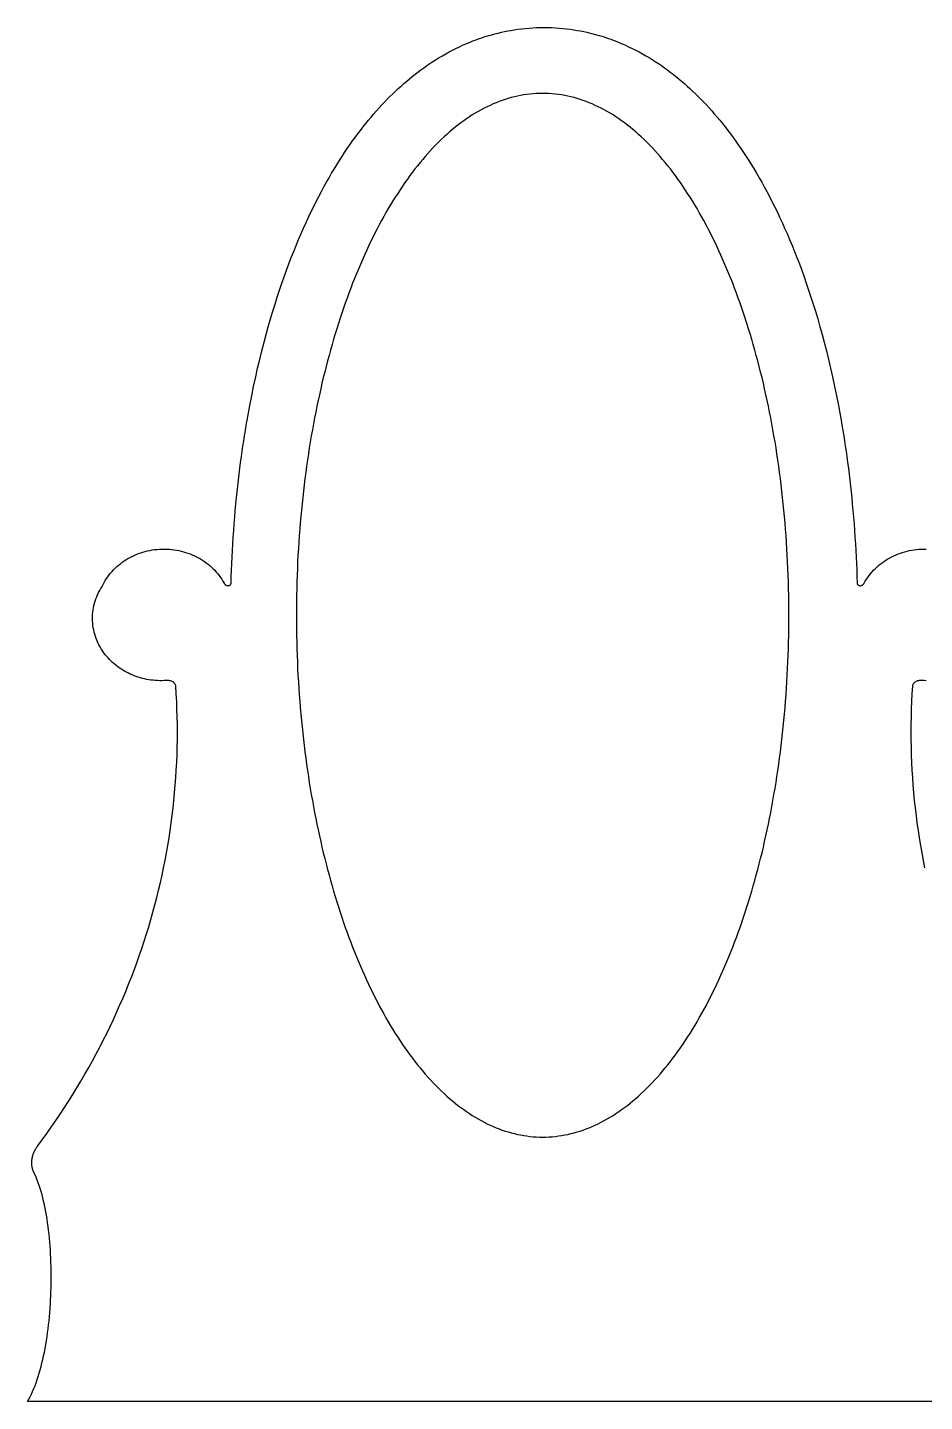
# Model space of a CAD drawing. Extents: x 75 to 4474, y 200 to 3053.
# Drawn here: x 127 to 584, y 1948 to 2648 of the extents above; entities that cross this region are included whole.
import ezdxf

# ---------------------------------------------------------------- set-up
doc = ezdxf.new("R2010")
doc.units = 0
doc.layers.add('LAYER_1', color=18, linetype='CONTINUOUS')

msp = doc.modelspace()

# ---------------------------------------------------------------- linework, layer by layer
at = {"layer": 'LAYER_1'}
for points in [[(653.13, 1947.63), (389.99, 1947.63), (126.86, 1947.63), (127.55, 1948.83), (128.22, 1950.09), (128.87, 1951.41), (129.5, 1952.78), (130.11, 1954.21), (130.69, 1955.68), (131.26, 1957.2), (131.81, 1958.77), (132.34, 1960.39), (132.84, 1962.05), (133.33, 1963.75), (133.8, 1965.49), (134.25, 1967.26), (134.67, 1969.07), (135.08, 1970.92), (135.47, 1972.8), (135.83, 1974.71), (136.18, 1976.64), (136.5, 1978.61), (136.81, 1980.59), (137.09, 1982.6), (137.36, 1984.63), (137.6, 1986.69), (137.83, 1988.75), (138.03, 1990.84), (138.21, 1992.93), (138.38, 1995.04), (138.52, 1997.16), (138.64, 1999.28), (138.75, 2001.42), (138.83, 2003.55), (138.89, 2005.69), (138.93, 2007.83), (138.95, 2009.97), (138.95, 2012.11), (138.93, 2014.24), (138.89, 2016.36), (138.83, 2018.47), (138.75, 2020.58), (138.65, 2022.67), (138.53, 2024.75), (138.39, 2026.81), (138.23, 2028.85), (138.04, 2030.88), (137.84, 2032.88), (137.62, 2034.86), (137.37, 2036.81), (137.11, 2038.74), (136.82, 2040.64), (136.52, 2042.51), (136.19, 2044.34), (135.85, 2046.14), (135.48, 2047.91), (135.09, 2049.63), (134.68, 2051.32), (134.26, 2052.96), (133.81, 2054.56), (133.34, 2056.11), (132.85, 2057.62), (132.34, 2059.08), (131.81, 2060.48), (131.26, 2061.84), (130.69, 2063.14), (130.09, 2064.38), (129.92, 2064.79), (129.76, 2065.21), (129.62, 2065.63), (129.5, 2066.05), (129.39, 2066.47), (129.3, 2066.9), (129.22, 2067.33), (129.16, 2067.76), (129.11, 2068.19), (129.08, 2068.62), (129.06, 2069.05), (129.06, 2069.48), (129.07, 2069.91), (129.1, 2070.34), (129.14, 2070.77), (129.2, 2071.2), (129.27, 2071.63), (129.35, 2072.05), (129.45, 2072.48), (129.56, 2072.9), (129.69, 2073.32), (129.83, 2073.73), (129.98, 2074.15), (130.15, 2074.56), (130.33, 2074.97), (130.52, 2075.37), (130.72, 2075.77), (130.94, 2076.16), (131.18, 2076.55), (131.42, 2076.93), (131.68, 2077.31), (131.95, 2077.68), (134.34, 2080.92), (136.69, 2084.18), (139, 2087.45), (141.27, 2090.75), (143.51, 2094.06), (145.7, 2097.39), (147.85, 2100.74), (149.97, 2104.11), (152.04, 2107.5), (154.08, 2110.9), (156.07, 2114.32), (158.03, 2117.75), (159.94, 2121.21), (161.82, 2124.68), (163.65, 2128.16), (165.45, 2131.66), (167.2, 2135.18), (168.92, 2138.71), (170.59, 2142.25), (172.22, 2145.81), (173.81, 2149.38), (175.36, 2152.97), (176.87, 2156.57), (178.34, 2160.18), (179.77, 2163.81), (181.15, 2167.45), (182.5, 2171.1), (183.8, 2174.76), (185.06, 2178.44), (186.28, 2182.12), (187.46, 2185.82), (188.6, 2189.53), (189.69, 2193.24), (190.75, 2196.97), (191.76, 2200.71), (192.73, 2204.46), (193.65, 2208.21), (194.54, 2211.98), (195.38, 2215.75), (196.18, 2219.53), (196.94, 2223.32), (197.65, 2227.12), (198.32, 2230.93), (198.95, 2234.74), (199.54, 2238.56), (200.08, 2242.39), (200.58, 2246.22), (201.04, 2250.06), (201.45, 2253.9), (201.82, 2257.75), (202.15, 2261.61), (202.43, 2265.46), (202.67, 2269.33), (202.87, 2273.2), (203.02, 2277.07), (203.13, 2280.94), (203.19, 2284.82), (203.21, 2288.7), (203.19, 2292.59), (203.12, 2296.47), (203.01, 2300.36), (202.85, 2304.25), (202.65, 2308.14), (202.41, 2312.04), (202.39, 2312.21), (202.36, 2312.38), (202.26, 2312.7), (202.12, 2313.01), (201.94, 2313.3), (201.72, 2313.57), (201.46, 2313.82), (201.17, 2314.05), (200.86, 2314.25), (200.51, 2314.43), (200.14, 2314.59), (199.75, 2314.72), (199.34, 2314.83), (198.92, 2314.9), (198.48, 2314.95), (198.04, 2314.96), (197.59, 2314.94), (196.46, 2314.88), (195.33, 2314.85), (194.21, 2314.85), (193.09, 2314.88), (191.97, 2314.95), (190.86, 2315.05), (189.76, 2315.18), (188.66, 2315.34), (187.57, 2315.54), (186.49, 2315.77), (185.41, 2316.02), (184.35, 2316.31), (183.3, 2316.63), (182.26, 2316.98), (181.24, 2317.36), (180.22, 2317.77), (179.23, 2318.2), (178.24, 2318.67), (177.28, 2319.16), (176.32, 2319.69), (175.39, 2320.24), (174.48, 2320.82), (173.58, 2321.43), (172.71, 2322.06), (171.85, 2322.72), (171.02, 2323.41), (170.21, 2324.12), (169.42, 2324.86), (168.65, 2325.63), (167.92, 2326.42), (167.2, 2327.24), (166.51, 2328.08), (165.78, 2329.05), (165.09, 2330.04), (164.44, 2331.05), (163.83, 2332.08), (163.27, 2333.12), (162.75, 2334.17), (162.28, 2335.24), (161.85, 2336.32), (161.46, 2337.41), (161.12, 2338.51), (160.82, 2339.62), (160.57, 2340.73), (160.36, 2341.85), (160.2, 2342.98), (160.08, 2344.11), (160, 2345.25), (159.97, 2346.38), (159.98, 2347.52), (160.04, 2348.66), (160.14, 2349.79), (160.29, 2350.92), (160.48, 2352.05), (160.72, 2353.17), (161, 2354.29), (161.33, 2355.4), (161.7, 2356.5), (162.11, 2357.59), (162.57, 2358.67), (163.08, 2359.74), (163.63, 2360.79), (164.23, 2361.83), (164.87, 2362.86), (165.38, 2363.9), (165.92, 2364.92), (166.5, 2365.92), (167.12, 2366.89), (167.77, 2367.84), (168.46, 2368.76), (169.18, 2369.66), (169.94, 2370.53), (170.72, 2371.37), (171.54, 2372.19), (172.39, 2372.97), (173.26, 2373.73), (174.17, 2374.46), (175.1, 2375.16), (176.05, 2375.83), (177.03, 2376.46), (178.04, 2377.07), (179.07, 2377.64), (180.12, 2378.18), (181.19, 2378.69), (182.28, 2379.16), (183.39, 2379.59), (184.52, 2379.99), (185.66, 2380.36), (186.83, 2380.69), (188, 2380.98), (189.2, 2381.23), (190.4, 2381.45), (191.62, 2381.62), (192.85, 2381.76), (194.09, 2381.85), (195.34, 2381.91), (196.59, 2381.92), (197.83, 2381.89), (199.07, 2381.82), (200.29, 2381.71), (201.51, 2381.56), (202.72, 2381.37), (203.91, 2381.15), (205.09, 2380.88), (206.26, 2380.58), (207.41, 2380.24), (208.55, 2379.86), (209.67, 2379.45), (210.77, 2379), (211.85, 2378.52), (212.92, 2378), (213.96, 2377.45), (214.98, 2376.87), (215.98, 2376.26), (216.95, 2375.61), (217.9, 2374.93), (218.82, 2374.22), (219.72, 2373.48), (220.59, 2372.71), (221.43, 2371.91), (222.24, 2371.08), (223.01, 2370.22), (223.76, 2369.34), (224.47, 2368.43), (225.15, 2367.49), (225.8, 2366.53), (226.41, 2365.54), (226.98, 2364.53), (227.08, 2364.35), (227.19, 2364.19), (227.31, 2364.05), (227.43, 2363.92), (227.56, 2363.8), (227.69, 2363.69), (227.83, 2363.59), (227.97, 2363.51), (228.12, 2363.44), (228.26, 2363.38), (228.56, 2363.3), (228.86, 2363.26), (229.15, 2363.26), (229.43, 2363.3), (229.69, 2363.37), (229.93, 2363.49), (230.14, 2363.63), (230.24, 2363.72), (230.32, 2363.81), (230.39, 2363.92), (230.45, 2364.02), (230.5, 2364.14), (230.54, 2364.26), (230.57, 2364.39), (230.58, 2364.53), (230.68, 2367.86), (230.79, 2371.19), (230.93, 2374.52), (231.08, 2377.85), (231.25, 2381.25), (231.45, 2384.65), (231.66, 2388.04), (231.89, 2391.44), (232.15, 2394.83), (232.42, 2398.23), (232.71, 2401.62), (233.02, 2405.01), (233.32, 2408.02), (233.63, 2411.03), (233.95, 2414.03), (234.3, 2417.04), (234.66, 2420.04), (235.03, 2423.05), (235.42, 2426.05), (235.83, 2429.05), (236.21, 2431.7), (236.59, 2434.36), (237, 2437.02), (237.41, 2439.67), (237.84, 2442.32), (238.28, 2444.97), (238.74, 2447.62), (239.21, 2450.27), (240.11, 2455.12), (241.06, 2459.97), (242.05, 2464.81), (243.1, 2469.64), (244.09, 2474.05), (245.13, 2478.45), (246.22, 2482.84), (247.35, 2487.23), (248.41, 2491.2), (249.51, 2495.17), (250.65, 2499.12), (251.83, 2503.07), (252.94, 2506.66), (254.08, 2510.24), (255.26, 2513.81), (256.47, 2517.38), (257.61, 2520.65), (258.79, 2523.91), (260, 2527.16), (261.24, 2530.4), (262.45, 2533.47), (263.69, 2536.53), (264.96, 2539.58), (266.26, 2542.61), (267.49, 2545.42), (268.76, 2548.23), (270.05, 2551.02), (271.38, 2553.8), (272.65, 2556.4), (273.95, 2558.99), (275.28, 2561.57), (276.63, 2564.14), (277.88, 2566.46), (279.16, 2568.76), (280.46, 2571.05), (281.78, 2573.33), (283.07, 2575.5), (284.39, 2577.65), (285.73, 2579.8), (287.09, 2581.93), (288.4, 2583.92), (289.73, 2585.9), (291.09, 2587.87), (292.47, 2589.83), (293.77, 2591.64), (295.1, 2593.44), (296.45, 2595.23), (297.83, 2597), (299.17, 2598.69), (300.53, 2600.36), (301.91, 2602.02), (303.32, 2603.67), (304.64, 2605.18), (305.98, 2606.67), (307.34, 2608.16), (308.72, 2609.62), (310.1, 2611.04), (311.49, 2612.45), (312.9, 2613.84), (314.34, 2615.22), (315.73, 2616.51), (317.13, 2617.8), (318.56, 2619.06), (320.01, 2620.31), (321.41, 2621.49), (322.84, 2622.65), (324.28, 2623.79), (325.74, 2624.92), (327.22, 2626.03), (328.73, 2627.12), (330.24, 2628.19), (331.78, 2629.23), (333.36, 2630.27), (334.95, 2631.29), (336.56, 2632.28), (338.19, 2633.25), (339.89, 2634.22), (341.61, 2635.16), (343.35, 2636.08), (345.11, 2636.96), (346.96, 2637.85), (348.82, 2638.71), (350.71, 2639.53), (352.62, 2640.32), (353.74, 2640.76), (354.87, 2641.19), (356, 2641.61), (357.14, 2642.01), (358.29, 2642.4), (359.44, 2642.78), (360.6, 2643.15), (361.76, 2643.5), (363.36, 2643.96), (364.97, 2644.4), (366.58, 2644.81), (368.21, 2645.19), (369.84, 2645.54), (371.48, 2645.87), (373.12, 2646.17), (374.78, 2646.44), (376.66, 2646.72), (378.56, 2646.96), (380.45, 2647.16), (382.36, 2647.33), (384.26, 2647.46), (386.17, 2647.55), (388.08, 2647.61), (389.99, 2647.63), (391.91, 2647.61), (393.82, 2647.55), (395.73, 2647.46), (397.63, 2647.33), (399.53, 2647.16), (401.43, 2646.96), (403.32, 2646.72), (405.21, 2646.44), (406.86, 2646.17), (408.51, 2645.87), (410.15, 2645.54), (411.78, 2645.19), (413.4, 2644.81), (415.02, 2644.4), (416.63, 2643.96), (418.23, 2643.5), (419.39, 2643.15), (420.55, 2642.78), (421.7, 2642.4), (422.84, 2642.01), (423.98, 2641.61), (425.12, 2641.19), (426.25, 2640.76), (427.37, 2640.32), (429.28, 2639.53), (431.16, 2638.71), (433.03, 2637.85), (434.88, 2636.96), (436.64, 2636.08), (438.38, 2635.16), (440.1, 2634.22), (441.8, 2633.25), (443.43, 2632.28), (445.04, 2631.29), (446.63, 2630.27), (448.21, 2629.23), (449.74, 2628.19), (451.26, 2627.12), (452.76, 2626.03), (454.25, 2624.92), (455.71, 2623.79), (457.15, 2622.65), (458.57, 2621.49), (459.98, 2620.31), (461.43, 2619.06), (462.85, 2617.8), (464.26, 2616.51), (465.65, 2615.22), (467.08, 2613.84), (468.5, 2612.45), (469.89, 2611.04), (471.26, 2609.62), (472.64, 2608.16), (474.01, 2606.67), (475.35, 2605.18), (476.67, 2603.67), (478.07, 2602.02), (479.46, 2600.36), (480.82, 2598.69), (482.16, 2597), (483.54, 2595.23), (484.89, 2593.44), (486.22, 2591.64), (487.52, 2589.83), (488.9, 2587.87), (490.26, 2585.9), (491.59, 2583.92), (492.9, 2581.93), (494.26, 2579.8), (495.6, 2577.65), (496.91, 2575.5), (498.21, 2573.33), (499.53, 2571.05), (500.83, 2568.76), (502.11, 2566.46), (503.36, 2564.14), (504.71, 2561.57), (506.04, 2558.99), (507.34, 2556.4), (508.61, 2553.8), (509.93, 2551.02), (511.23, 2548.23), (512.5, 2545.42), (513.73, 2542.61), (515.03, 2539.58), (516.3, 2536.53), (517.54, 2533.47), (518.75, 2530.4), (519.99, 2527.16), (521.2, 2523.91), (522.38, 2520.65), (523.52, 2517.38), (524.73, 2513.81), (525.91, 2510.24), (527.05, 2506.66), (528.16, 2503.07), (529.34, 2499.12), (530.48, 2495.17), (531.58, 2491.2), (532.64, 2487.23), (533.77, 2482.84), (534.85, 2478.45), (535.9, 2474.05), (536.89, 2469.64), (537.94, 2464.81), (538.93, 2459.97), (539.88, 2455.12), (540.78, 2450.27), (541.25, 2447.62), (541.7, 2444.97), (542.15, 2442.32), (542.58, 2439.67), (542.99, 2437.02), (543.39, 2434.36), (543.78, 2431.7), (544.16, 2429.05), (544.57, 2426.05), (544.96, 2423.05), (545.33, 2420.04), (545.69, 2417.04), (546.03, 2414.03), (546.36, 2411.03), (546.67, 2408.02), (546.96, 2405.01), (547.28, 2401.62), (547.57, 2398.23), (547.84, 2394.83), (548.09, 2391.44), (548.33, 2388.04), (548.54, 2384.65), (548.74, 2381.25), (548.91, 2377.85), (549.06, 2374.52), (549.2, 2371.19), (549.31, 2367.86), (549.41, 2364.53), (549.42, 2364.39), (549.45, 2364.26), (549.48, 2364.14), (549.53, 2364.02), (549.6, 2363.92), (549.67, 2363.81), (549.75, 2363.72), (549.84, 2363.63), (550.06, 2363.49), (550.3, 2363.37), (550.56, 2363.3), (550.84, 2363.26), (551.13, 2363.26), (551.43, 2363.3), (551.73, 2363.38), (551.87, 2363.44), (552.02, 2363.51), (552.16, 2363.59), (552.3, 2363.69), (552.43, 2363.8), (552.56, 2363.92), (552.68, 2364.05), (552.8, 2364.19), (552.91, 2364.35), (553.01, 2364.53), (553.58, 2365.54), (554.19, 2366.53), (554.83, 2367.49), (555.51, 2368.43), (556.23, 2369.34), (556.97, 2370.22), (557.75, 2371.08), (558.56, 2371.91), (559.4, 2372.71), (560.27, 2373.48), (561.17, 2374.22), (562.09, 2374.93), (563.04, 2375.61), (564.01, 2376.26), (565.01, 2376.87), (566.03, 2377.45), (567.07, 2378), (568.13, 2378.52), (569.22, 2379), (570.32, 2379.45), (571.44, 2379.86), (572.58, 2380.24), (573.73, 2380.58), (574.9, 2380.88), (576.08, 2381.15), (577.27, 2381.37), (578.48, 2381.56), (579.69, 2381.71), (580.92, 2381.82), (582.16, 2381.89), (583.4, 2381.92), (584.65, 2381.91)], [(584.66, 2314.85), (583.53, 2314.88), (582.4, 2314.94), (581.95, 2314.96), (581.5, 2314.95), (581.07, 2314.9), (580.65, 2314.83), (580.24, 2314.72), (579.85, 2314.59), (579.48, 2314.43), (579.13, 2314.25), (578.81, 2314.05), (578.52, 2313.82), (578.27, 2313.57), (578.05, 2313.3), (577.87, 2313.01), (577.73, 2312.7), (577.63, 2312.38), (577.6, 2312.21), (577.58, 2312.04), (577.34, 2308.14), (577.13, 2304.25), (576.98, 2300.36), (576.87, 2296.47), (576.8, 2292.59), (576.77, 2288.7), (576.79, 2284.82), (576.86, 2280.94), (576.97, 2277.07), (577.12, 2273.2), (577.32, 2269.33), (577.56, 2265.46), (577.84, 2261.61), (578.17, 2257.75), (578.54, 2253.9), (578.95, 2250.06), (579.41, 2246.22), (579.91, 2242.39), (580.45, 2238.56), (581.04, 2234.74), (581.66, 2230.93), (582.34, 2227.12), (583.05, 2223.32), (583.81, 2219.53)]]:
    msp.add_lwpolyline(points, dxfattribs=at)
msp.add_lwpolyline([(263.82, 2348.2), (263.83, 2344.77), (263.86, 2341.34), (263.91, 2337.93), (263.98, 2334.52), (264.07, 2331.13), (264.18, 2327.75), (264.31, 2324.38), (264.47, 2321.02), (264.64, 2317.68), (264.83, 2314.34), (265.03, 2311.02), (265.26, 2307.72), (265.51, 2304.42), (265.78, 2301.14), (266.06, 2297.88), (266.37, 2294.63), (266.69, 2291.39), (267.03, 2288.16), (267.39, 2284.96), (267.77, 2281.76), (268.16, 2278.59), (268.58, 2275.42), (269.01, 2272.28), (269.46, 2269.15), (269.92, 2266.03), (270.41, 2262.94), (270.91, 2259.86), (271.43, 2256.8), (271.97, 2253.75), (272.52, 2250.72), (273.09, 2247.71), (273.67, 2244.72), (274.28, 2241.75), (274.9, 2238.8), (275.53, 2235.86), (276.19, 2232.95), (276.86, 2230.05), (277.54, 2227.18), (278.24, 2224.32), (278.96, 2221.48), (279.69, 2218.67), (280.44, 2215.88), (281.2, 2213.1), (281.98, 2210.35), (282.77, 2207.62), (283.58, 2204.91), (284.4, 2202.23), (285.24, 2199.57), (286.09, 2196.92), (286.96, 2194.31), (287.84, 2191.71), (288.74, 2189.14), (289.65, 2186.6), (290.57, 2184.07), (291.51, 2181.57), (292.46, 2179.1), (293.43, 2176.65), (294.41, 2174.23), (295.4, 2171.83), (296.4, 2169.45), (297.42, 2167.11), (298.45, 2164.78), (299.5, 2162.49), (300.56, 2160.22), (301.63, 2157.98), (302.71, 2155.76), (303.81, 2153.58), (304.91, 2151.42), (306.03, 2149.29), (307.17, 2147.18), (308.31, 2145.11), (309.46, 2143.06), (310.63, 2141.05), (311.81, 2139.06), (313, 2137.1), (314.2, 2135.17), (315.42, 2133.27), (316.64, 2131.4), (317.88, 2129.57), (319.12, 2127.76), (320.38, 2125.98), (321.65, 2124.24), (322.92, 2122.53), (324.21, 2120.84), (325.51, 2119.19), (326.82, 2117.58), (328.14, 2115.99), (329.46, 2114.44), (330.8, 2112.92), (332.15, 2111.44), (333.51, 2109.99), (334.87, 2108.57), (336.25, 2107.19), (337.63, 2105.84), (339.03, 2104.53), (340.43, 2103.25), (341.84, 2102), (343.26, 2100.8), (344.69, 2099.62), (346.13, 2098.49), (347.57, 2097.39), (349.02, 2096.32), (350.48, 2095.3), (351.95, 2094.31), (353.43, 2093.36), (354.91, 2092.44), (356.41, 2091.56), (357.91, 2090.73), (359.41, 2089.93), (360.93, 2089.16), (362.45, 2088.44), (363.97, 2087.76), (365.51, 2087.11), (367.05, 2086.51), (368.6, 2085.94), (370.15, 2085.42), (371.71, 2084.94), (373.28, 2084.49), (374.85, 2084.09), (376.43, 2083.73), (378.01, 2083.41), (379.6, 2083.13), (381.2, 2082.9), (382.8, 2082.7), (384.41, 2082.55), (386.02, 2082.44), (387.63, 2082.38), (389.25, 2082.36), (390.88, 2082.38), (392.49, 2082.44), (394.1, 2082.55), (395.71, 2082.7), (397.31, 2082.9), (398.91, 2083.13), (400.5, 2083.41), (402.08, 2083.73), (403.66, 2084.09), (405.23, 2084.49), (406.8, 2084.94), (408.36, 2085.42), (409.91, 2085.94), (411.46, 2086.51), (413, 2087.11), (414.53, 2087.76), (416.06, 2088.44), (417.58, 2089.16), (419.1, 2089.93), (420.6, 2090.73), (422.1, 2091.56), (423.59, 2092.44), (425.08, 2093.36), (426.56, 2094.31), (428.02, 2095.3), (429.49, 2096.32), (430.94, 2097.39), (432.38, 2098.49), (433.82, 2099.62), (435.25, 2100.8), (436.67, 2102), (438.08, 2103.25), (439.48, 2104.53), (440.88, 2105.84), (442.26, 2107.19), (443.64, 2108.57), (445, 2109.99), (446.36, 2111.44), (447.71, 2112.92), (449.05, 2114.44), (450.37, 2115.99), (451.69, 2117.58), (453, 2119.19), (454.3, 2120.84), (455.59, 2122.53), (456.86, 2124.24), (458.13, 2125.98), (459.39, 2127.76), (460.63, 2129.57), (461.87, 2131.4), (463.09, 2133.27), (464.31, 2135.17), (465.51, 2137.1), (466.7, 2139.06), (467.88, 2141.05), (469.04, 2143.06), (470.2, 2145.11), (471.34, 2147.18), (472.48, 2149.29), (473.6, 2151.42), (474.7, 2153.58), (475.8, 2155.76), (476.88, 2157.98), (477.95, 2160.22), (479.01, 2162.49), (480.05, 2164.78), (481.09, 2167.11), (482.11, 2169.45), (483.11, 2171.83), (484.1, 2174.23), (485.08, 2176.65), (486.05, 2179.1), (487, 2181.57), (487.94, 2184.07), (488.86, 2186.6), (489.77, 2189.14), (490.67, 2191.71), (491.55, 2194.31), (492.42, 2196.92), (493.27, 2199.57), (494.11, 2202.23), (494.93, 2204.91), (495.74, 2207.62), (496.53, 2210.35), (497.31, 2213.1), (498.07, 2215.88), (498.82, 2218.67), (499.55, 2221.48), (500.27, 2224.32), (500.97, 2227.18), (501.65, 2230.05), (502.32, 2232.95), (502.97, 2235.86), (503.61, 2238.8), (504.23, 2241.75), (504.83, 2244.72), (505.42, 2247.71), (505.99, 2250.72), (506.54, 2253.75), (507.08, 2256.8), (507.6, 2259.86), (508.1, 2262.94), (508.59, 2266.03), (509.05, 2269.15), (509.5, 2272.28), (509.93, 2275.42), (510.35, 2278.59), (510.74, 2281.76), (511.12, 2284.96), (511.48, 2288.16), (511.82, 2291.39), (512.14, 2294.63), (512.45, 2297.88), (512.73, 2301.14), (513, 2304.42), (513.25, 2307.72), (513.47, 2311.02), (513.68, 2314.34), (513.87, 2317.68), (514.04, 2321.02), (514.19, 2324.38), (514.33, 2327.75), (514.44, 2331.13), (514.53, 2334.52), (514.6, 2337.93), (514.65, 2341.34), (514.68, 2344.77), (514.69, 2348.2), (514.68, 2351.64), (514.65, 2355.06), (514.6, 2358.48), (514.53, 2361.88), (514.44, 2365.28), (514.33, 2368.66), (514.19, 2372.03), (514.04, 2375.38), (513.87, 2378.73), (513.68, 2382.06), (513.47, 2385.38), (513.25, 2388.69), (513, 2391.98), (512.73, 2395.26), (512.45, 2398.53), (512.14, 2401.78), (511.82, 2405.02), (511.48, 2408.24), (511.12, 2411.45), (510.74, 2414.64), (510.35, 2417.82), (509.93, 2420.98), (509.5, 2424.13), (509.05, 2427.26), (508.59, 2430.37), (508.1, 2433.47), (507.6, 2436.55), (507.08, 2439.61), (506.54, 2442.65), (505.99, 2445.68), (505.42, 2448.69), (504.83, 2451.68), (504.23, 2454.65), (503.61, 2457.61), (502.97, 2460.54), (502.32, 2463.46), (501.65, 2466.35), (500.97, 2469.23), (500.27, 2472.08), (499.55, 2474.92), (498.82, 2477.73), (498.07, 2480.53), (497.31, 2483.3), (496.53, 2486.05), (495.74, 2488.78), (494.93, 2491.49), (494.11, 2494.18), (493.27, 2496.84), (492.42, 2499.48), (491.55, 2502.1), (490.67, 2504.69), (489.77, 2507.26), (488.86, 2509.81), (487.94, 2512.33), (487, 2514.83), (486.05, 2517.3), (485.08, 2519.75), (484.1, 2522.18), (483.11, 2524.58), (482.11, 2526.95), (481.09, 2529.3), (480.05, 2531.62), (479.01, 2533.92), (477.95, 2536.18), (476.88, 2538.43), (475.8, 2540.64), (474.7, 2542.83), (473.6, 2544.99), (472.48, 2547.12), (471.34, 2549.22), (470.2, 2551.3), (469.04, 2553.34), (467.88, 2555.36), (466.7, 2557.35), (465.51, 2559.31), (464.31, 2561.23), (463.09, 2563.13), (461.87, 2565), (460.63, 2566.84), (459.39, 2568.65), (458.13, 2570.42), (456.86, 2572.17), (455.59, 2573.88), (454.3, 2575.56), (453, 2577.21), (451.69, 2578.83), (450.37, 2580.41), (449.05, 2581.96), (447.71, 2583.48), (446.36, 2584.96), (445, 2586.42), (443.64, 2587.83), (442.26, 2589.22), (440.88, 2590.56), (439.48, 2591.88), (438.08, 2593.16), (436.67, 2594.4), (435.25, 2595.61), (433.82, 2596.78), (432.38, 2597.92), (430.94, 2599.02), (429.49, 2600.08), (428.02, 2601.11), (426.56, 2602.1), (425.08, 2603.05), (423.59, 2603.96), (422.1, 2604.84), (420.6, 2605.68), (419.1, 2606.48), (417.58, 2607.24), (416.06, 2607.96), (414.53, 2608.65), (413, 2609.29), (411.46, 2609.9), (409.91, 2610.46), (408.36, 2610.98), (406.8, 2611.47), (405.23, 2611.91), (403.66, 2612.31), (402.08, 2612.68), (400.5, 2613), (398.91, 2613.27), (397.31, 2613.51), (395.71, 2613.7), (394.1, 2613.85), (392.49, 2613.96), (390.88, 2614.03), (389.25, 2614.05), (387.63, 2614.03), (386.02, 2613.96), (384.41, 2613.85), (382.8, 2613.7), (381.2, 2613.51), (379.6, 2613.27), (378.01, 2613), (376.43, 2612.68), (374.85, 2612.31), (373.28, 2611.91), (371.71, 2611.47), (370.15, 2610.98), (368.6, 2610.46), (367.05, 2609.9), (365.51, 2609.29), (363.97, 2608.65), (362.45, 2607.96), (360.93, 2607.24), (359.41, 2606.48), (357.91, 2605.68), (356.41, 2604.84), (354.91, 2603.96), (353.43, 2603.05), (351.95, 2602.1), (350.48, 2601.11), (349.02, 2600.08), (347.57, 2599.02), (346.13, 2597.92), (344.69, 2596.78), (343.26, 2595.61), (341.84, 2594.4), (340.43, 2593.16), (339.03, 2591.88), (337.63, 2590.56), (336.25, 2589.22), (334.87, 2587.83), (333.51, 2586.42), (332.15, 2584.96), (330.8, 2583.48), (329.46, 2581.96), (328.14, 2580.41), (326.82, 2578.83), (325.51, 2577.21), (324.21, 2575.56), (322.92, 2573.88), (321.65, 2572.17), (320.38, 2570.42), (319.12, 2568.65), (317.88, 2566.84), (316.64, 2565), (315.42, 2563.13), (314.2, 2561.23), (313, 2559.31), (311.81, 2557.35), (310.63, 2555.36), (309.46, 2553.34), (308.31, 2551.3), (307.17, 2549.22), (306.03, 2547.12), (304.91, 2544.99), (303.81, 2542.83), (302.71, 2540.64), (301.63, 2538.43), (300.56, 2536.18), (299.5, 2533.92), (298.45, 2531.62), (297.42, 2529.3), (296.4, 2526.95), (295.4, 2524.58), (294.41, 2522.18), (293.43, 2519.75), (292.46, 2517.3), (291.51, 2514.83), (290.57, 2512.33), (289.65, 2509.81), (288.74, 2507.26), (287.84, 2504.69), (286.96, 2502.1), (286.09, 2499.48), (285.24, 2496.84), (284.4, 2494.18), (283.58, 2491.49), (282.77, 2488.78), (281.98, 2486.05), (281.2, 2483.3), (280.44, 2480.53), (279.69, 2477.73), (278.96, 2474.92), (278.24, 2472.08), (277.54, 2469.23), (276.86, 2466.35), (276.19, 2463.46), (275.53, 2460.54), (274.9, 2457.61), (274.28, 2454.65), (273.67, 2451.68), (273.09, 2448.69), (272.52, 2445.68), (271.97, 2442.65), (271.43, 2439.61), (270.91, 2436.55), (270.41, 2433.47), (269.92, 2430.37), (269.46, 2427.26), (269.01, 2424.13), (268.58, 2420.98), (268.16, 2417.82), (267.77, 2414.64), (267.39, 2411.45), (267.03, 2408.24), (266.69, 2405.02), (266.37, 2401.78), (266.06, 2398.53), (265.78, 2395.26), (265.51, 2391.98), (265.26, 2388.69), (265.03, 2385.38), (264.83, 2382.06), (264.64, 2378.73), (264.47, 2375.38), (264.31, 2372.03), (264.18, 2368.66), (264.07, 2365.28), (263.98, 2361.88), (263.91, 2358.48), (263.86, 2355.06), (263.83, 2351.64)], close=True, dxfattribs=at)

doc.saveas('drawing.dxf')
